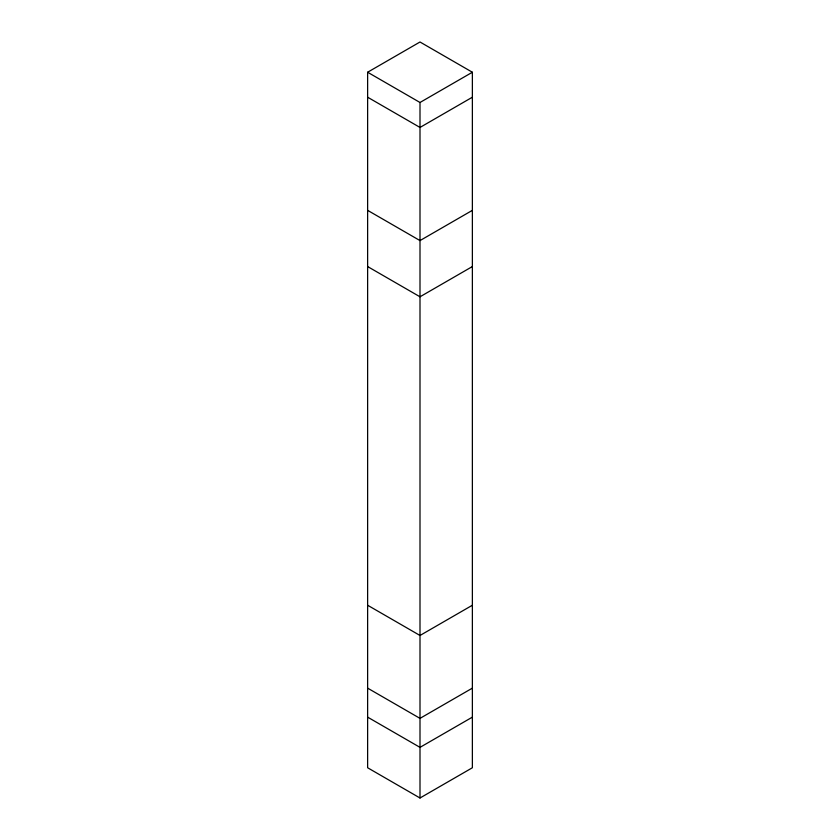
<?xml version="1.0" encoding="UTF-8"?>
<svg xmlns="http://www.w3.org/2000/svg" width="840" height="840" viewBox="0 0 840 840"><rect width="100%" height="100%" fill="white"/><g stroke="black" fill="none" stroke-linecap="round" stroke-linejoin="round"><path stroke-width="1.26" d="M367.626 72.24L420 42L472.374 72.24L472.374 767.76L420 798L367.626 767.76L367.626 72.24L420 102.48L472.374 72.24M472.374 97.209L420 127.449L367.626 97.209M472.374 210.347L420 240.587L367.626 210.347M472.374 266.553L420 296.793L367.626 266.553M472.374 605.241L420 635.481L367.626 605.241M472.374 688.139L420 718.379L367.626 688.139M472.374 717.139L420 747.369L367.626 717.139M420 102.48L420 798"/></g></svg>
